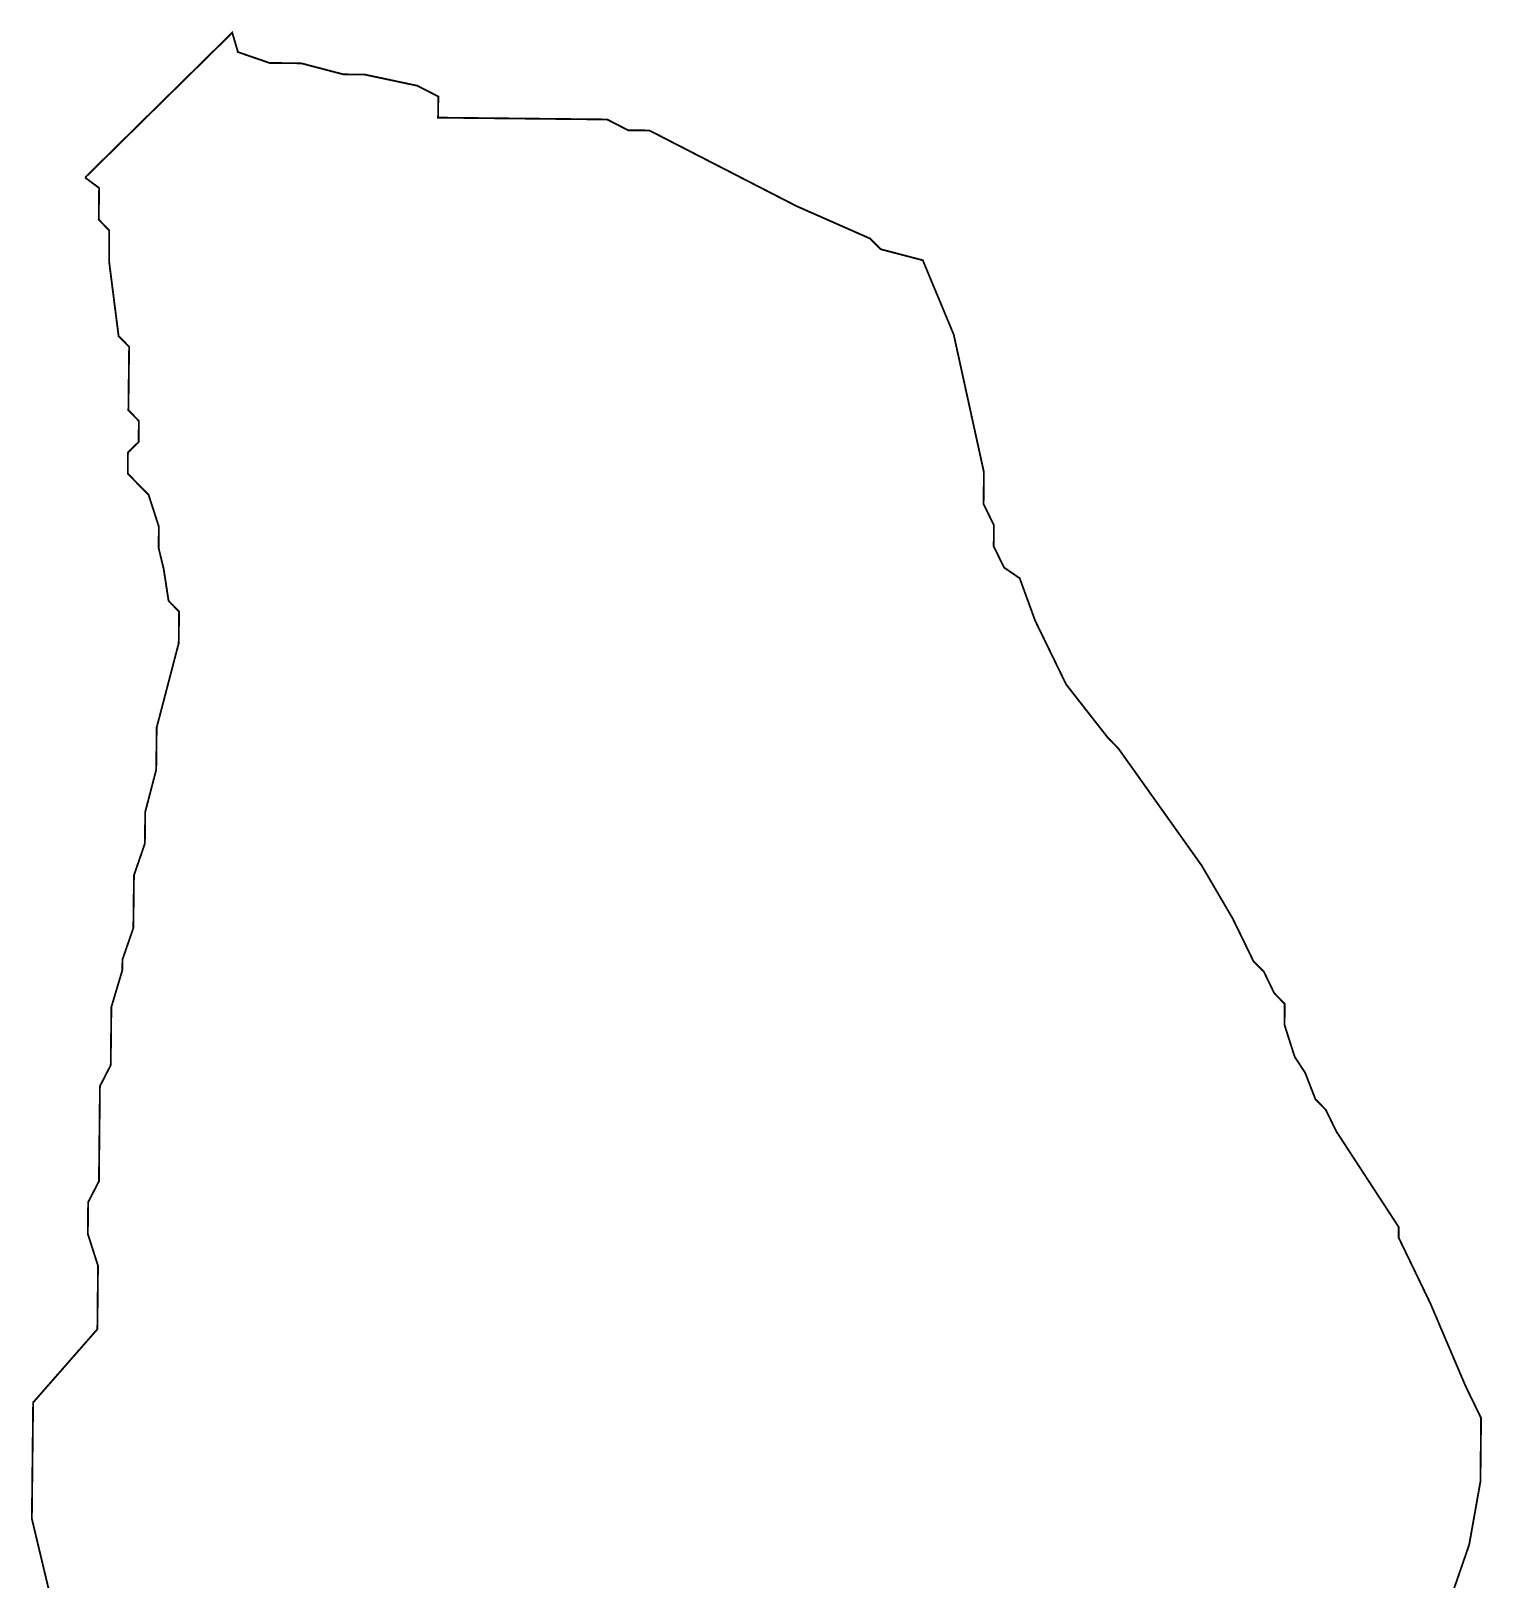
# Model space of a CAD drawing. Header units: metres. Extents: x 289004 to 294705, y 1989666 to 1993050.
# Drawn here: x 293006 to 294592, y 1991358 to 1993050 of the extents above; entities that cross this region are included whole.
import ezdxf

# ---------------------------------------------------------------- set-up
doc = ezdxf.new("R2010")
doc.units = ezdxf.units.M
doc.header["$MEASUREMENT"] = 0

msp = doc.modelspace()

# ---------------------------------------------------------------- linework, layer by layer
at = {"color": 6, "const_width": 2, "flags": 128}
for points in [[(293065.2, 1992890.1), (293226, 1993048.5), (293232.2, 1993027.3), (293266.7, 1993015.4), (293301.4, 1993015), (293347.5, 1993002.9), (293370.6, 1993002.7), (293428.2, 1992990.5), (293451.2, 1992978.7), (293450.9, 1992955.6), (293635.7, 1992953.6), (293658.7, 1992941.8), (293681.8, 1992941.6), (293842.6, 1992858.9), (293923.1, 1992823.4), (293934.5, 1992811.8), (293980.6, 1992799.7), (294014.4, 1992718.5), (294047.4, 1992568), (294047, 1992533.3), (294058.3, 1992510.1), (294058.1, 1992487), (294069.4, 1992463.8), (294086.5, 1992452.1), (294103.4, 1992405.7), (294137.3, 1992336), (294182.9, 1992277.7), (294194.3, 1992266.1), (294285.4, 1992138), (294319.4, 1992079.9), (294342, 1992033.4), (294353.4, 1992021.8), (294364.7, 1991998.5), (294376.1, 1991986.9), (294375.9, 1991963.8), (294387, 1991929), (294398.4, 1991911.6), (294409.7, 1991882.6), (294421.1, 1991870.9), (294432.4, 1991847.6), (294500.6, 1991743), (294500.6, 1991731.4), (294535.2, 1991659.6), (294573.8, 1991568.9), (294590.7, 1991534.1), (294590, 1991464.8), (294577.7, 1991395.6), (294553.8, 1991326.5)], [(293029.1, 1991331.4), (293007, 1991424.1), (293008.4, 1991551.1), (293078.6, 1991631.2), (293079.3, 1991700.5), (293068.2, 1991735.3), (293068.5, 1991770), (293080.3, 1991792.9), (293081.4, 1991896.9), (293093.2, 1991919.8), (293093.9, 1991983.4), (293105.9, 1992023.7), (293106, 1992035.2), (293117.9, 1992069.7), (293118.6, 1992127.5), (293130.5, 1992162), (293130.9, 1992196.7), (293142.9, 1992242.7), (293143.4, 1992288.9), (293167.5, 1992381.1), (293167.9, 1992415.7), (293156.4, 1992427.4), (293151.1, 1992462.1), (293145.5, 1992485.3), (293145.8, 1992508.4), (293134.6, 1992543.2), (293111.8, 1992566.5), (293112, 1992589.6), (293123.7, 1992601), (293123.9, 1992624.1), (293112.5, 1992635.8), (293113.3, 1992705.1), (293101.8, 1992716.8), (293091.5, 1992797.7), (293091.5, 1992832.4), (293080.1, 1992844.1), (293080.5, 1992878.7), (293065.2, 1992890.1)]]:
    msp.add_lwpolyline(points, dxfattribs=at)

doc.saveas('drawing.dxf')
